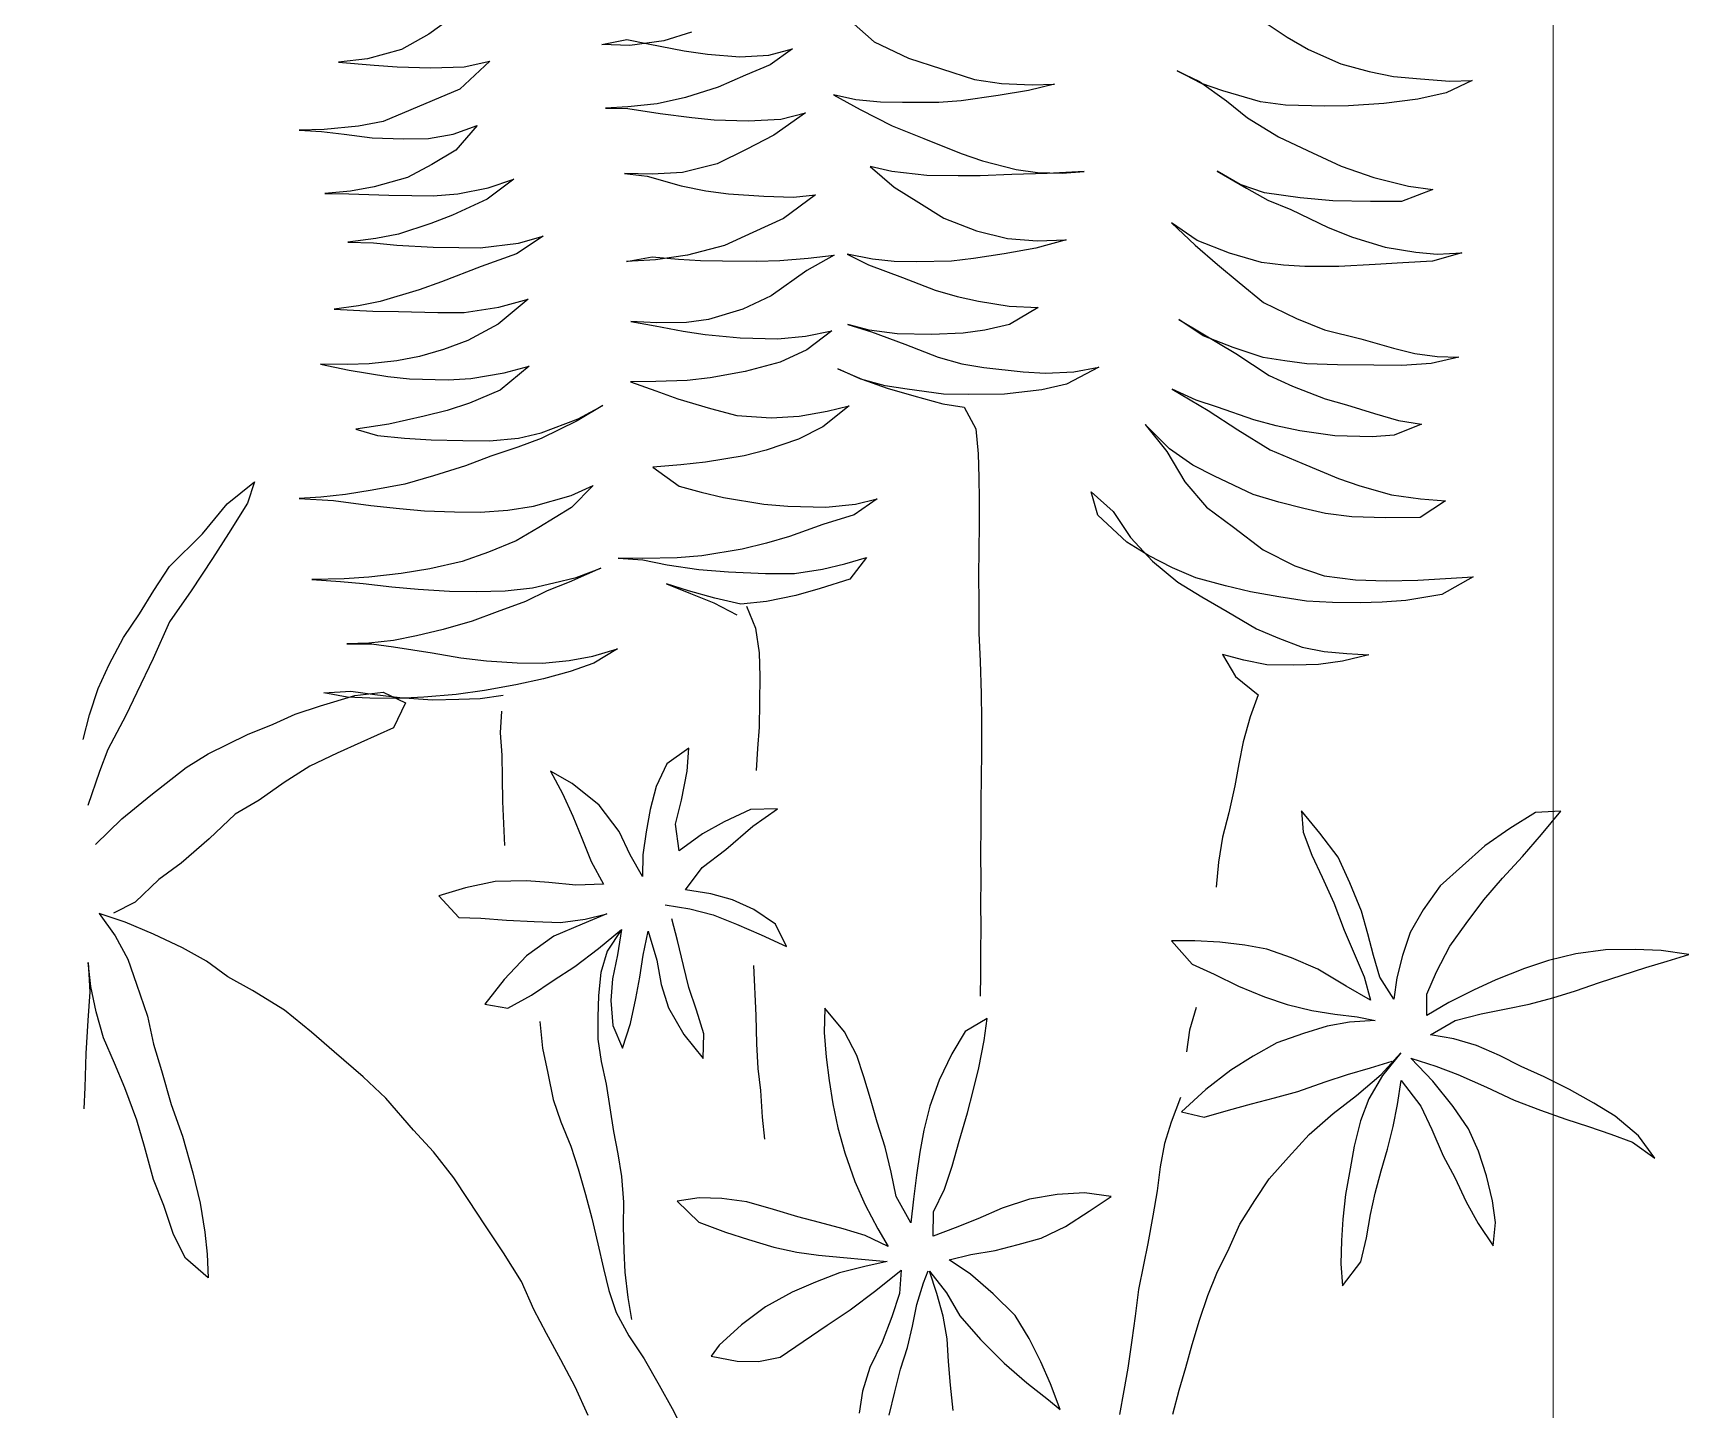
# Model space of a CAD drawing. Header units: metres. Extents: x -58 to 722, y -1100 to 345.
# Drawn here: x 29.8727 to 30.3706, y 123.404 to 123.8181 of the extents above; entities that cross this region are included whole.
import ezdxf

# ---------------------------------------------------------------- set-up
doc = ezdxf.new("R2010")
doc.units = ezdxf.units.M
doc.header["$MEASUREMENT"] = 0
doc.layers.add('FSR_ARQ_005VEGETACION', color=64, linetype='Continuous')
doc.layers.add('FSR_ARQ_013VENTANAS', color=4, linetype='Continuous', lineweight=5)

# ---------------------------------------------------------------- blocks, each defined once
blk = doc.blocks.new('arbustos 01')
at = {"layer": 'FSR_ARQ_005VEGETACION', "color": 103}
for p, q in [((188.92482, -31.53353), (188.91567, -31.54007)), ((189.05678, -31.53583), (189.06438, -31.5426)), ((189.1951, -31.53617), (189.20239, -31.54106)), ((188.91567, -31.54007), (188.90653, -31.54525)), ((188.97341, -31.54359), (188.98181, -31.54182)), ((188.98181, -31.54182), (188.98897, -31.54329)), ((188.99411, -31.54233), (188.98281, -31.54389)), ((189.00339, -31.53938), (188.99411, -31.54233)), ((189.20239, -31.54106), (189.20951, -31.54526)), ((188.90653, -31.54525), (188.89521, -31.54834)), ((188.98281, -31.54389), (188.97341, -31.54359)), ((188.98897, -31.54329), (189.00091, -31.54567)), ((189.00091, -31.54567), (189.00876, -31.54681)), ((189.00876, -31.54681), (189.01952, -31.54764)), ((189.01952, -31.54764), (189.02927, -31.54709)), ((189.02927, -31.54709), (189.03717, -31.54497)), ((189.03717, -31.54497), (189.02974, -31.55034)), ((189.06438, -31.5426), (189.07594, -31.54806)), ((189.20951, -31.54526), (189.22039, -31.55002)), ((188.89521, -31.54834), (188.88545, -31.54941)), ((188.88545, -31.54941), (188.8974, -31.55042)), ((188.8974, -31.55042), (188.90509, -31.55104)), ((188.90509, -31.55104), (188.91637, -31.55137)), ((188.91637, -31.55137), (188.92749, -31.551)), ((188.93606, -31.54907), (188.92602, -31.55851)), ((188.92749, -31.551), (188.93606, -31.54907)), ((189.02974, -31.55034), (189.02149, -31.55382)), ((189.07594, -31.54806), (189.0979, -31.5552)), ((189.17379, -31.55657), (189.16564, -31.55236)), ((189.16564, -31.55236), (189.17312, -31.55588)), ((189.22039, -31.55002), (189.22976, -31.55254)), ((189.22976, -31.55254), (189.23794, -31.55419)), ((188.92602, -31.55851), (188.90039, -31.56927)), ((189.01237, -31.5578), (189.00138, -31.56124)), ((189.02149, -31.55382), (189.01237, -31.5578)), ((189.0979, -31.5552), (189.10694, -31.55652)), ((189.11597, -31.55886), (189.10586, -31.56061)), ((189.10694, -31.55652), (189.11719, -31.557)), ((189.12472, -31.55676), (189.11597, -31.55886)), ((189.11719, -31.557), (189.12472, -31.55676)), ((189.17312, -31.55588), (189.18209, -31.56233)), ((189.18094, -31.55906), (189.17379, -31.55657)), ((189.23794, -31.55419), (189.247, -31.555)), ((189.247, -31.555), (189.25673, -31.55582)), ((189.26426, -31.55558), (189.25548, -31.55973)), ((189.25673, -31.55582), (189.26426, -31.55558)), ((188.98219, -31.5644), (188.97466, -31.56481)), ((188.99195, -31.56333), (188.98219, -31.5644)), ((189.00138, -31.56124), (188.99195, -31.56333)), ((189.05831, -31.56201), (189.05081, -31.56037)), ((189.05081, -31.56037), (189.0598, -31.56528)), ((189.0665, -31.56281), (189.05831, -31.56201)), ((189.07385, -31.56291), (189.0665, -31.56281)), ((189.08599, -31.5629), (189.07385, -31.56291)), ((189.09353, -31.56232), (189.08599, -31.5629)), ((189.10586, -31.56061), (189.09353, -31.56232)), ((189.19355, -31.56265), (189.18094, -31.55906)), ((189.18209, -31.56233), (189.1892, -31.56807)), ((189.20191, -31.56379), (189.19355, -31.56265)), ((189.2149, -31.56414), (189.20191, -31.56379)), ((189.22293, -31.56408), (189.2149, -31.56414)), ((189.23474, -31.56321), (189.22293, -31.56408)), ((189.24605, -31.56183), (189.23474, -31.56321)), ((189.25548, -31.55973), (189.24605, -31.56183)), ((188.90039, -31.56927), (188.89216, -31.57087)), ((188.97466, -31.56481), (188.98218, -31.56491)), ((188.98218, -31.56491), (188.99293, -31.5666)), ((188.99293, -31.5666), (189.00351, -31.56794)), ((189.00351, -31.56794), (189.01103, -31.56872)), ((189.01103, -31.56872), (189.02231, -31.56905)), ((189.02231, -31.56905), (189.03326, -31.56851)), ((189.04149, -31.5664), (189.03096, -31.57378)), ((189.03326, -31.56851), (189.04149, -31.5664)), ((189.0598, -31.56528), (189.0705, -31.57073)), ((189.1892, -31.56807), (189.19954, -31.57436)), ((188.88069, -31.57191), (188.87231, -31.57214)), ((188.87231, -31.57214), (188.87983, -31.57258)), ((188.87983, -31.57258), (188.88734, -31.57354)), ((188.89216, -31.57087), (188.88069, -31.57191)), ((188.88734, -31.57354), (188.89673, -31.57469)), ((188.89673, -31.57469), (188.90715, -31.57501)), ((188.90715, -31.57501), (188.91553, -31.57495)), ((188.91553, -31.57495), (188.92376, -31.57352)), ((188.92376, -31.57352), (188.93184, -31.57055)), ((188.93184, -31.57055), (188.92471, -31.57884)), ((189.03096, -31.57378), (189.02166, -31.57861)), ((189.0705, -31.57073), (189.08104, -31.57497)), ((189.08104, -31.57497), (189.09346, -31.57993)), ((189.19954, -31.57436), (189.20923, -31.57894)), ((188.92471, -31.57884), (188.91661, -31.58368)), ((189.02166, -31.57861), (189.01202, -31.58344)), ((189.09346, -31.57993), (189.1006, -31.58242)), ((189.20923, -31.57894), (189.22044, -31.58422)), ((188.91661, -31.58368), (188.90852, -31.58802)), ((188.99026, -31.58691), (188.98103, -31.58661)), ((188.98103, -31.58661), (188.98854, -31.58757)), ((189.00036, -31.58636), (188.99026, -31.58691)), ((189.01202, -31.58344), (189.00036, -31.58636)), ((189.07029, -31.58594), (189.06313, -31.58431)), ((189.06313, -31.58431), (189.07108, -31.59125)), ((189.08207, -31.5873), (189.07029, -31.58594)), ((189.1006, -31.58242), (189.11185, -31.58531)), ((189.11185, -31.58531), (189.11902, -31.58626)), ((189.11902, -31.58626), (189.12722, -31.58654)), ((189.13458, -31.58596), (189.12226, -31.58665)), ((189.12722, -31.58654), (189.13458, -31.58596)), ((189.18667, -31.59026), (189.17904, -31.58588)), ((189.17904, -31.58588), (189.18888, -31.59149)), ((189.22044, -31.58422), (189.23133, -31.58796)), ((188.89736, -31.59112), (188.88948, -31.59255)), ((188.90852, -31.58802), (188.89736, -31.59112)), ((188.92537, -31.59338), (188.93549, -31.59146)), ((188.94407, -31.5885), (188.93509, -31.59522)), ((188.93549, -31.59146), (188.94407, -31.5885)), ((188.98854, -31.58757), (188.99995, -31.5908)), ((188.99995, -31.5908), (189.00814, -31.59245)), ((189.07108, -31.59125), (189.07939, -31.59632)), ((189.0925, -31.58744), (189.08207, -31.5873)), ((189.09985, -31.58737), (189.0925, -31.58744)), ((189.11046, -31.587), (189.09985, -31.58737)), ((189.12226, -31.58665), (189.11046, -31.587)), ((189.19484, -31.5931), (189.18667, -31.59026)), ((189.18888, -31.59149), (189.19601, -31.59551)), ((189.23133, -31.58796), (189.24292, -31.59085)), ((189.25111, -31.59199), (189.24063, -31.59595)), ((189.24292, -31.59085), (189.25111, -31.59199)), ((188.88948, -31.59255), (188.88092, -31.59329)), ((188.88092, -31.59329), (188.88895, -31.5934)), ((188.88895, -31.5934), (188.90228, -31.59392)), ((188.90228, -31.59392), (188.90997, -31.59402)), ((188.90997, -31.59402), (188.91715, -31.59412)), ((188.91715, -31.59412), (188.92537, -31.59338)), ((188.93509, -31.59522), (188.92356, -31.60054)), ((189.00814, -31.59245), (189.01582, -31.59341)), ((189.01582, -31.59341), (189.02761, -31.59425)), ((189.02761, -31.59425), (189.03752, -31.59456)), ((189.04488, -31.5938), (189.03417, -31.6017)), ((189.03752, -31.59456), (189.04488, -31.5938)), ((189.07939, -31.59632), (189.08769, -31.60157)), ((189.20679, -31.59481), (189.19484, -31.5931)), ((189.19601, -31.59551), (189.20366, -31.5987)), ((189.21772, -31.59581), (189.20679, -31.59481)), ((189.2302, -31.59598), (189.21772, -31.59581)), ((189.24063, -31.59595), (189.2302, -31.59598)), ((188.92356, -31.60054), (188.91634, -31.60334)), ((189.03417, -31.6017), (189.02385, -31.60634)), ((189.08769, -31.60157), (189.09858, -31.60582)), ((189.1724, -31.60904), (189.16376, -31.60311)), ((189.16376, -31.60311), (189.17169, -31.61057)), ((189.20366, -31.5987), (189.21606, -31.60468)), ((188.89798, -31.60839), (188.88856, -31.60963)), ((188.90552, -31.60696), (188.89798, -31.60839)), ((188.91634, -31.60334), (188.90552, -31.60696)), ((188.9539, -31.60762), (188.94493, -31.61348)), ((188.94566, -31.6099), (188.9539, -31.60762)), ((189.02385, -31.60634), (189.01439, -31.61066)), ((189.09858, -31.60582), (189.10897, -31.60835)), ((189.10897, -31.60835), (189.11888, -31.60917)), ((189.21606, -31.60468), (189.22422, -31.60787)), ((189.22422, -31.60787), (189.23512, -31.61126)), ((188.88856, -31.60963), (188.89711, -31.60975)), ((188.89711, -31.60975), (188.90496, -31.61054)), ((188.90496, -31.61054), (188.91709, -31.61122)), ((188.91709, -31.61122), (188.92564, -31.61134)), ((188.92564, -31.61134), (188.93282, -31.61143)), ((188.93282, -31.61143), (188.94566, -31.6099)), ((188.94493, -31.61348), (188.93308, -31.61776)), ((189.00203, -31.61391), (188.99141, -31.61548)), ((189.01439, -31.61066), (189.00203, -31.61391)), ((189.05111, -31.61389), (189.04197, -31.61907)), ((189.04237, -31.61497), (189.05111, -31.61389)), ((189.06391, -31.61526), (189.05538, -31.61361)), ((189.05538, -31.61361), (189.06252, -31.61713)), ((189.10788, -31.61347), (189.0976, -31.61504)), ((189.1185, -31.61156), (189.10788, -31.61347)), ((189.12863, -31.60879), (189.1185, -31.61156)), ((189.11888, -31.60917), (189.12863, -31.60879)), ((189.17169, -31.61057), (189.17913, -31.617)), ((189.18311, -31.61329), (189.1724, -31.60904)), ((189.19384, -31.61634), (189.18311, -31.61329)), ((189.23512, -31.61126), (189.24535, -31.61294)), ((189.24535, -31.61294), (189.25253, -31.61355)), ((189.26074, -31.61315), (189.25096, -31.61592)), ((189.25253, -31.61355), (189.26074, -31.61315)), ((188.93308, -31.61776), (188.91984, -31.62288)), ((188.98166, -31.61603), (188.99023, -31.61443)), ((188.99141, -31.61548), (188.98166, -31.61603)), ((188.99023, -31.61443), (188.99911, -31.61524)), ((188.99911, -31.61524), (189.00646, -31.61568)), ((189.00646, -31.61568), (189.01381, -31.61578)), ((189.01381, -31.61578), (189.02526, -31.61594)), ((189.02526, -31.61594), (189.03296, -31.6157)), ((189.04197, -31.61907), (189.03006, -31.62746)), ((189.03296, -31.6157), (189.04237, -31.61497)), ((189.06252, -31.61713), (189.07392, -31.62138)), ((189.07108, -31.61605), (189.06391, -31.61526)), ((189.0786, -31.61615), (189.07108, -31.61605)), ((189.09023, -31.61596), (189.0786, -31.61615)), ((189.0976, -31.61504), (189.09023, -31.61596)), ((189.17913, -31.617), (189.1864, -31.62308)), ((189.20118, -31.6173), (189.19384, -31.61634)), ((189.20836, -31.61774), (189.20118, -31.6173)), ((189.21964, -31.61772), (189.20836, -31.61774)), ((189.23179, -31.61703), (189.21964, -31.61772)), ((189.24103, -31.61647), (189.23179, -31.61703)), ((189.25096, -31.61592), (189.24103, -31.61647)), ((188.91984, -31.62288), (188.91245, -31.62552)), ((189.07392, -31.62138), (189.0848, -31.62564)), ((189.1864, -31.62308), (189.19452, -31.62969)), ((188.8922, -31.63089), (188.88398, -31.63197)), ((188.89941, -31.62944), (188.8922, -31.63089)), ((188.91245, -31.62552), (188.89941, -31.62944)), ((188.94883, -31.62858), (188.9388, -31.63699)), ((188.93905, -31.63135), (188.94883, -31.62858)), ((189.03006, -31.62746), (189.0206, -31.63195)), ((189.0848, -31.62564), (189.09212, -31.62779)), ((189.09212, -31.62779), (189.09929, -31.62925)), ((189.09929, -31.62925), (189.10952, -31.63093)), ((189.19452, -31.62969), (189.20556, -31.63514)), ((188.88398, -31.63197), (188.89697, -31.63266)), ((188.89697, -31.63266), (188.90552, -31.63278)), ((188.90552, -31.63278), (188.91868, -31.63313)), ((188.91868, -31.63313), (188.9274, -31.63307)), ((188.9274, -31.63307), (188.93905, -31.63135)), ((188.99181, -31.63651), (188.9831, -31.63605)), ((188.9831, -31.63605), (188.99128, -31.63753)), ((189.00909, -31.63538), (189.00173, -31.63648)), ((189.0206, -31.63195), (189.00909, -31.63538)), ((189.10952, -31.63093), (189.11926, -31.6314)), ((189.11926, -31.6314), (189.10961, -31.63709)), ((189.17436, -31.64087), (189.16623, -31.63546)), ((189.16623, -31.63546), (189.17369, -31.63984)), ((189.20556, -31.63514), (189.21491, -31.63886)), ((188.9388, -31.63699), (188.92864, -31.64249)), ((188.99128, -31.63753), (189.00066, -31.63937)), ((189.00173, -31.63648), (188.99181, -31.63651)), ((189.00066, -31.63937), (189.008, -31.64049)), ((189.008, -31.64049), (189.01961, -31.64151)), ((189.01961, -31.64151), (189.03226, -31.64185)), ((189.03226, -31.64185), (189.04151, -31.64095)), ((189.04151, -31.64095), (189.05025, -31.63919)), ((189.05025, -31.63919), (189.04196, -31.64557)), ((189.06273, -31.63901), (189.05558, -31.63704)), ((189.05558, -31.63704), (189.06358, -31.63954)), ((189.07212, -31.64017), (189.06273, -31.63901)), ((189.06358, -31.63954), (189.07464, -31.64362)), ((189.08357, -31.64049), (189.07212, -31.64017)), ((189.09418, -31.63995), (189.08357, -31.64049)), ((189.10138, -31.63903), (189.09418, -31.63995)), ((189.10961, -31.63709), (189.10138, -31.63903)), ((189.17369, -31.63984), (189.18522, -31.64683)), ((189.18439, -31.64477), (189.17436, -31.64087)), ((189.21491, -31.63886), (189.22701, -31.64193)), ((189.22701, -31.64193), (189.23791, -31.64498)), ((188.92056, -31.64546), (188.91249, -31.64775)), ((188.92864, -31.64249), (188.92056, -31.64546)), ((189.04196, -31.64557), (189.03301, -31.64973)), ((189.07464, -31.64362), (189.08586, -31.64805)), ((189.19444, -31.64816), (189.18439, -31.64477)), ((189.18522, -31.64683), (189.19641, -31.65417)), ((189.23791, -31.64498), (189.24507, -31.64679)), ((189.24507, -31.64679), (189.25258, -31.64775)), ((188.88852, -31.6505), (188.87946, -31.65038)), ((188.87946, -31.65038), (188.88901, -31.65239)), ((188.8957, -31.65025), (188.88852, -31.6505)), ((188.88901, -31.65239), (188.90197, -31.65444)), ((188.90495, -31.64918), (188.8957, -31.65025)), ((188.91249, -31.64775), (188.90495, -31.64918)), ((188.94921, -31.65098), (188.93953, -31.65906)), ((188.9408, -31.65326), (188.94921, -31.65098)), ((189.02134, -31.65282), (189.00968, -31.65488)), ((189.03301, -31.64973), (189.02134, -31.65282)), ((189.05995, -31.65539), (189.0523, -31.65187)), ((189.0523, -31.65187), (189.06029, -31.6554)), ((189.08586, -31.64805), (189.0937, -31.65021)), ((189.0937, -31.65021), (189.10103, -31.6515)), ((189.10103, -31.6515), (189.11418, -31.65288)), ((189.11418, -31.65288), (189.1217, -31.65332)), ((189.1217, -31.65332), (189.13111, -31.65294)), ((189.13951, -31.65134), (189.12866, -31.65701)), ((189.13111, -31.65294), (189.13951, -31.65134)), ((189.2016, -31.64928), (189.19444, -31.64816)), ((189.20894, -31.65023), (189.2016, -31.64928)), ((189.2192, -31.65054), (189.20894, -31.65023)), ((189.23133, -31.65071), (189.2192, -31.65054)), ((189.24074, -31.65084), (189.23133, -31.65071)), ((189.25049, -31.65011), (189.24074, -31.65084)), ((189.25975, -31.64802), (189.25049, -31.65011)), ((189.25258, -31.64775), (189.25975, -31.64802)), ((188.90197, -31.65444), (188.90914, -31.65522)), ((188.90914, -31.65522), (188.92213, -31.65557)), ((188.92213, -31.65557), (188.92966, -31.65516)), ((188.92966, -31.65516), (188.9408, -31.65326)), ((188.99154, -31.65617), (188.98299, -31.65623)), ((188.98299, -31.65623), (188.9915, -31.65925)), ((189.00198, -31.6558), (188.99154, -31.65617)), ((189.00968, -31.65488), (189.00198, -31.6558)), ((189.06812, -31.65755), (189.05995, -31.65539)), ((189.06029, -31.6554), (189.0688, -31.65842)), ((189.07546, -31.65868), (189.06812, -31.65755)), ((189.0688, -31.65842), (189.07765, -31.66093)), ((189.12866, -31.65701), (189.12043, -31.65895)), ((189.19641, -31.65417), (189.20422, -31.65769)), ((189.20422, -31.65769), (189.21511, -31.66194)), ((188.92921, -31.66336), (188.92182, -31.66583)), ((188.93953, -31.65906), (188.92921, -31.66336)), ((188.9915, -31.65925), (188.99882, -31.66191)), ((188.99882, -31.66191), (189.00972, -31.66514)), ((189.08758, -31.66038), (189.07546, -31.65868)), ((189.07765, -31.66093), (189.08736, -31.66363)), ((189.08736, -31.66363), (189.09453, -31.66475)), ((189.09595, -31.6605), (189.08758, -31.66038)), ((189.10793, -31.66032), (189.09595, -31.6605)), ((189.12043, -31.65895), (189.10793, -31.66032)), ((189.17202, -31.66238), (189.16403, -31.65869)), ((189.16403, -31.65869), (189.17607, -31.66586)), ((189.17916, -31.6647), (189.17202, -31.66238)), ((189.21511, -31.66194), (189.22226, -31.66392)), ((189.22226, -31.66392), (189.23163, -31.66678)), ((188.9141, -31.66777), (188.90227, -31.67035)), ((188.92182, -31.66583), (188.9141, -31.66777)), ((188.9652, -31.66932), (188.95316, -31.67514)), ((188.95318, -31.67326), (188.96556, -31.66864)), ((188.97382, -31.66414), (188.9652, -31.66932)), ((188.96556, -31.66864), (188.97382, -31.66414)), ((189.00972, -31.66514), (189.01858, -31.66748)), ((189.01858, -31.66748), (189.03002, -31.66832)), ((189.03002, -31.66832), (189.03943, -31.66777)), ((189.03943, -31.66777), (189.04869, -31.66601)), ((189.05606, -31.66423), (189.04725, -31.67129)), ((189.04869, -31.66601), (189.05606, -31.66423)), ((189.09453, -31.66475), (189.09836, -31.67199)), ((189.17607, -31.66586), (189.1859, -31.67232)), ((189.19125, -31.66897), (189.17916, -31.6647)), ((189.19874, -31.67095), (189.19125, -31.66897)), ((189.23163, -31.66678), (189.23963, -31.66912)), ((189.23963, -31.66912), (189.24731, -31.67042)), ((188.90227, -31.67035), (188.8913, -31.67208)), ((188.8913, -31.67208), (188.89846, -31.67423)), ((188.89846, -31.67423), (188.90751, -31.67504)), ((188.90751, -31.67504), (188.91639, -31.67567)), ((188.93588, -31.67593), (188.94564, -31.67504)), ((188.95316, -31.67514), (188.94542, -31.67812)), ((188.94564, -31.67504), (188.95318, -31.67326)), ((189.04725, -31.67129), (189.03916, -31.67546)), ((189.09836, -31.67199), (189.09916, -31.68029)), ((189.16307, -31.67868), (189.15498, -31.67053)), ((189.15498, -31.67053), (189.16221, -31.67952)), ((189.1859, -31.67232), (189.19675, -31.67896)), ((189.20659, -31.6726), (189.19874, -31.67095)), ((189.21836, -31.6743), (189.20659, -31.6726)), ((189.23084, -31.67464), (189.21836, -31.6743)), ((189.2382, -31.67405), (189.23084, -31.67464)), ((189.24731, -31.67042), (189.2382, -31.67405)), ((188.91639, -31.67567), (188.92699, -31.67581)), ((188.92699, -31.67581), (188.93588, -31.67593)), ((188.94542, -31.67812), (188.93632, -31.68107)), ((189.02834, -31.67907), (189.02096, -31.68102)), ((189.03916, -31.67546), (189.02834, -31.67907)), ((189.09916, -31.68029), (189.0994, -31.68827)), ((189.16221, -31.67952), (189.16822, -31.68969)), ((189.17087, -31.68408), (189.16307, -31.67868)), ((189.19675, -31.67896), (189.20729, -31.68338)), ((188.9279, -31.68437), (188.91725, -31.68765)), ((188.93632, -31.68107), (188.9279, -31.68437)), ((188.99989, -31.68398), (188.99047, -31.68471)), ((188.99047, -31.68471), (188.99928, -31.69116)), ((189.00811, -31.68307), (188.99989, -31.68398)), ((189.02096, -31.68102), (189.00811, -31.68307)), ((189.17817, -31.68777), (189.17087, -31.68408)), ((189.20729, -31.68338), (189.21954, -31.68851)), ((188.84822, -31.69704), (188.85738, -31.68964)), ((188.85738, -31.68964), (188.85506, -31.69679)), ((188.90764, -31.69043), (188.89667, -31.6925)), ((188.91725, -31.68765), (188.90764, -31.69043)), ((188.96316, -31.69426), (188.97055, -31.69094)), ((188.97055, -31.69094), (188.96327, -31.69819)), ((188.99928, -31.69116), (189.0066, -31.69314)), ((189.0994, -31.68827), (189.09948, -31.69554)), ((189.16822, -31.68969), (189.17546, -31.69817)), ((189.19108, -31.69393), (189.17817, -31.68777)), ((189.21954, -31.68851), (189.22668, -31.691)), ((189.22668, -31.691), (189.23724, -31.69405)), ((188.89667, -31.6925), (188.88776, -31.69392)), ((188.95063, -31.69785), (188.96316, -31.69426)), ((189.0066, -31.69314), (189.0141, -31.69495)), ((189.0141, -31.69495), (189.02758, -31.69718)), ((189.02758, -31.69718), (189.0356, -31.69781)), ((189.04825, -31.69815), (189.05818, -31.69709)), ((189.06539, -31.6953), (189.05779, -31.70067)), ((189.05818, -31.69709), (189.06539, -31.6953)), ((189.09948, -31.69554), (189.09954, -31.70388)), ((189.13918, -31.70075), (189.13689, -31.69303)), ((189.13689, -31.69303), (189.14432, -31.69962)), ((189.19959, -31.69644), (189.19108, -31.69393)), ((189.20794, -31.69861), (189.19959, -31.69644)), ((189.23724, -31.69405), (189.24697, -31.69538)), ((189.25534, -31.696), (189.24689, -31.70153)), ((189.24697, -31.69538), (189.25534, -31.696)), ((188.96327, -31.69819), (188.95241, -31.70488)), ((189.0356, -31.69781), (189.04825, -31.69815)), ((189.05779, -31.70067), (189.04732, -31.70395)), ((189.1488, -31.70977), (189.13918, -31.70075)), ((189.14432, -31.69962), (189.15002, -31.70825)), ((189.17546, -31.69817), (189.18443, -31.70479)), ((189.21527, -31.70025), (189.20794, -31.69861)), ((189.22398, -31.70139), (189.21527, -31.70025)), ((189.23526, -31.70171), (189.22398, -31.70139)), ((189.24689, -31.70153), (189.23526, -31.70171)), ((189.03615, -31.7079), (189.02843, -31.71019)), ((189.04732, -31.70395), (189.03615, -31.7079)), ((189.09954, -31.70388), (189.09943, -31.71256)), ((189.15002, -31.70825), (189.15743, -31.71622)), ((189.18443, -31.70479), (189.19442, -31.71244)), ((189.02036, -31.71213), (189.00683, -31.71434)), ((189.02843, -31.71019), (189.02036, -31.71213)), ((189.09943, -31.71256), (189.09931, -31.7209)), ((189.15609, -31.71432), (189.1488, -31.70977)), ((189.19442, -31.71244), (189.20495, -31.71772)), ((188.97309, -31.7185), (188.96259, -31.72315)), ((188.96484, -31.72164), (188.97309, -31.7185)), ((188.98715, -31.71527), (188.97894, -31.71516)), ((188.97894, -31.71516), (188.98714, -31.71578)), ((188.98714, -31.71578), (188.99533, -31.71743)), ((188.99861, -31.71509), (188.98715, -31.71527)), ((188.99533, -31.71743), (189.00591, -31.71895)), ((189.00683, -31.71434), (188.99861, -31.71509)), ((189.00591, -31.71895), (189.01581, -31.71976)), ((189.03786, -31.72024), (189.04712, -31.71882)), ((189.04712, -31.71882), (189.05466, -31.71704)), ((189.05466, -31.71704), (189.06187, -31.71492)), ((189.06187, -31.71492), (189.0563, -31.7222)), ((189.16407, -31.71836), (189.15609, -31.71432)), ((189.15743, -31.71622), (189.16589, -31.72317)), ((189.17189, -31.72171), (189.16407, -31.71836)), ((189.20495, -31.71772), (189.21482, -31.7211)), ((188.95026, -31.72503), (188.95746, -31.72342)), ((188.96259, -31.72315), (188.9552, -31.72612)), ((188.95746, -31.72342), (188.96484, -31.72164)), ((189.00239, -31.72608), (188.99507, -31.72376)), ((188.99507, -31.72376), (189.00306, -31.72694)), ((189.01581, -31.71976), (189.02812, -31.72027)), ((189.02812, -31.72027), (189.03786, -31.72024)), ((189.0563, -31.7222), (189.04634, -31.72531)), ((189.09931, -31.7209), (189.09937, -31.72994)), ((189.16589, -31.72317), (189.17386, -31.72807)), ((189.18177, -31.72441), (189.17189, -31.72171)), ((189.19012, -31.72641), (189.18177, -31.72441)), ((189.21482, -31.7211), (189.22523, -31.72244)), ((189.22523, -31.72244), (189.23548, -31.72275)), ((189.23548, -31.72275), (189.24609, -31.72255)), ((189.24609, -31.72255), (189.25533, -31.72199)), ((189.26457, -31.72143), (189.25406, -31.72727)), ((189.25533, -31.72199), (189.26457, -31.72143)), ((189.01125, -31.72859), (189.00239, -31.72608)), ((189.00306, -31.72694), (189.01089, -31.73013)), ((189.01994, -31.73059), (189.01125, -31.72859)), ((189.0285, -31.72968), (189.01994, -31.73059)), ((189.03828, -31.72759), (189.0285, -31.72968)), ((189.04634, -31.72531), (189.03828, -31.72759)), ((189.19968, -31.72807), (189.19012, -31.72641)), ((189.20889, -31.72957), (189.19968, -31.72807)), ((189.2176, -31.73003), (189.20889, -31.72957)), ((189.22683, -31.73015), (189.2176, -31.73003)), ((189.23419, -31.72991), (189.22683, -31.73015)), ((189.24206, -31.72933), (189.23419, -31.72991)), ((189.25406, -31.72727), (189.24206, -31.72933))]:
    blk.add_line(p, q, dxfattribs=at)
at = {"layer": 'FSR_ARQ_005VEGETACION', "color": 104}
for p, q in [((188.84005, -31.70702), (188.84822, -31.69704)), ((188.85506, -31.69679), (188.84877, -31.70696)), ((188.87954, -31.69483), (188.87235, -31.69525)), ((188.87235, -31.69525), (188.8838, -31.69592)), ((188.88776, -31.69392), (188.87954, -31.69483)), ((188.8838, -31.69592), (188.89626, -31.69762)), ((188.89626, -31.69762), (188.90582, -31.69861)), ((188.90582, -31.69861), (188.91419, -31.69941)), ((188.91419, -31.69941), (188.92427, -31.69971)), ((188.92427, -31.69971), (188.93282, -31.69983)), ((188.93282, -31.69983), (188.94206, -31.6991)), ((188.94206, -31.6991), (188.95063, -31.69785)), ((188.82896, -31.71798), (188.84005, -31.70702)), ((188.84877, -31.70696), (188.84335, -31.71527)), ((188.95241, -31.70488), (188.94483, -31.7094)), ((188.93554, -31.7132), (188.92678, -31.71633)), ((188.94483, -31.7094), (188.93554, -31.7132)), ((188.82372, -31.72595), (188.82896, -31.71798)), ((188.84335, -31.71527), (188.8362, -31.72612)), ((188.91597, -31.71875), (188.90638, -31.72033)), ((188.92678, -31.71633), (188.91597, -31.71875)), ((188.88737, -31.72212), (188.8766, -31.72232)), ((188.8766, -31.72232), (188.88617, -31.72296)), ((188.88617, -31.72296), (188.89368, -31.72358)), ((188.89559, -31.72155), (188.88737, -31.72212)), ((188.89368, -31.72358), (188.90324, -31.72473)), ((188.90638, -31.72033), (188.89559, -31.72155)), ((188.90324, -31.72473), (188.91212, -31.72554)), ((188.819, -31.73375), (188.82372, -31.72595)), ((188.8362, -31.72612), (188.82905, -31.73645)), ((188.91212, -31.72554), (188.92254, -31.72619)), ((188.92254, -31.72619), (188.9316, -31.72632)), ((188.9316, -31.72632), (188.94118, -31.7261)), ((188.94797, -31.72962), (188.93852, -31.73308)), ((188.94118, -31.7261), (188.95026, -31.72503)), ((188.9552, -31.72612), (188.94797, -31.72962)), ((189.01089, -31.73013), (189.01853, -31.73416)), ((189.09937, -31.72994), (189.09941, -31.74022)), ((189.17386, -31.72807), (189.18234, -31.73297)), ((188.81359, -31.74171), (188.819, -31.73375)), ((188.93852, -31.73308), (188.9301, -31.73621)), ((189.02177, -31.73118), (189.02479, -31.73859)), ((189.18234, -31.73297), (189.19218, -31.73874)), ((188.82905, -31.73645), (188.82358, -31.74868)), ((188.91157, -31.74109), (188.90385, -31.74269)), ((188.92049, -31.73899), (188.91157, -31.74109)), ((188.9301, -31.73621), (188.92049, -31.73899)), ((189.02479, -31.73859), (189.02605, -31.74682)), ((189.09941, -31.74022), (189.09981, -31.74963)), ((189.19218, -31.73874), (189.19932, -31.74175)), ((188.80885, -31.75071), (188.81359, -31.74171)), ((188.89563, -31.74361), (188.88828, -31.74385)), ((188.88828, -31.74385), (188.89648, -31.74379)), ((188.90385, -31.74269), (188.89563, -31.74361)), ((188.89648, -31.74379), (188.90382, -31.74475)), ((188.90382, -31.74475), (188.91679, -31.7468)), ((188.91679, -31.7468), (188.92634, -31.74847)), ((188.97046, -31.74787), (188.9787, -31.74542)), ((188.9787, -31.74542), (188.97077, -31.75027)), ((189.02605, -31.74682), (189.02628, -31.75469)), ((189.19932, -31.74175), (189.20748, -31.74494)), ((189.20748, -31.74494), (189.21482, -31.7464)), ((189.21482, -31.7464), (189.22233, -31.74702)), ((189.22233, -31.74702), (189.22968, -31.74746)), ((188.80515, -31.75869), (188.80885, -31.75071)), ((188.82358, -31.74868), (188.81813, -31.76007)), ((188.92634, -31.74847), (188.93488, -31.74944)), ((188.93488, -31.74944), (188.94513, -31.75009)), ((188.94513, -31.75009), (188.95368, -31.75021)), ((188.95368, -31.75021), (188.96258, -31.74931)), ((188.96258, -31.74931), (188.97046, -31.74787)), ((188.97077, -31.75027), (188.96287, -31.75307)), ((189.09981, -31.74963), (189.10019, -31.76045)), ((189.18793, -31.74929), (189.18078, -31.74731)), ((189.18078, -31.74731), (189.18512, -31.75472)), ((189.19561, -31.75076), (189.18793, -31.74929)), ((189.20467, -31.75088), (189.19561, -31.75076)), ((189.21288, -31.75065), (189.20467, -31.75088)), ((189.22093, -31.74957), (189.21288, -31.75065)), ((189.22968, -31.74746), (189.22093, -31.74957)), ((188.94469, -31.75744), (188.93423, -31.75935)), ((188.95395, -31.75551), (188.94469, -31.75744)), ((188.96287, -31.75307), (188.95395, -31.75551)), ((189.02628, -31.75469), (189.02616, -31.7634)), ((189.18512, -31.75472), (189.19274, -31.76081)), ((188.80229, -31.76755), (188.80515, -31.75869)), ((188.81813, -31.76007), (188.81443, -31.76771)), ((188.87945, -31.76449), (188.89095, -31.76105)), ((188.88053, -31.76016), (188.8896, -31.7596)), ((188.88838, -31.76163), (188.88053, -31.76016)), ((188.8959, -31.76191), (188.88838, -31.76163)), ((188.8896, -31.7596), (188.89762, -31.76073)), ((188.89095, -31.76105), (188.90037, -31.75999)), ((188.90547, -31.76204), (188.8959, -31.76191)), ((188.89762, -31.76073), (188.90599, -31.7617)), ((188.90037, -31.75999), (188.90784, -31.76351)), ((188.90784, -31.76351), (188.9038, -31.77183)), ((188.91402, -31.76164), (188.90547, -31.76204)), ((188.90599, -31.7617), (188.91692, -31.76254)), ((188.92481, -31.76076), (188.91402, -31.76164)), ((188.91692, -31.76254), (188.92564, -31.76231)), ((188.93423, -31.75935), (188.92481, -31.76076)), ((188.92564, -31.76231), (188.93283, -31.76207)), ((188.93283, -31.76207), (188.94054, -31.76098)), ((189.02616, -31.7634), (189.02605, -31.77161)), ((189.10019, -31.76045), (189.10026, -31.76896)), ((189.19274, -31.76081), (189.19007, -31.76819)), ((188.80013, -31.77572), (188.80229, -31.76755)), ((188.81443, -31.76771), (188.80846, -31.77908)), ((188.86363, -31.7706), (188.87103, -31.76728)), ((188.87103, -31.76728), (188.87945, -31.76449)), ((188.93994, -31.76625), (188.93951, -31.77351)), ((189.10026, -31.76896), (189.10028, -31.77995)), ((189.19007, -31.76819), (189.18773, -31.77654)), ((188.84196, -31.78057), (188.85504, -31.77407)), ((188.85504, -31.77407), (188.86363, -31.7706)), ((188.9038, -31.77183), (188.89296, -31.77681)), ((188.93951, -31.77351), (188.94009, -31.78104)), ((189.02605, -31.77161), (189.02544, -31.77878)), ((188.80846, -31.77908), (188.80563, -31.7864)), ((188.89296, -31.77681), (188.88505, -31.7803)), ((189.00253, -31.77864), (188.99511, -31.78384)), ((189.00192, -31.78633), (189.00253, -31.77864)), ((189.02544, -31.77878), (189.025, -31.78613)), ((189.10028, -31.77995), (189.10017, -31.78864)), ((189.18773, -31.77654), (189.18627, -31.78387)), ((188.82279, -31.79433), (188.83454, -31.78508)), ((188.83454, -31.78508), (188.84196, -31.78057)), ((188.87593, -31.78462), (188.8673, -31.79014)), ((188.88505, -31.7803), (188.87593, -31.78462)), ((188.94009, -31.78104), (188.94016, -31.78857)), ((188.99511, -31.78384), (188.99159, -31.79149)), ((189.18627, -31.78387), (189.18497, -31.79121)), ((188.80563, -31.7864), (188.80171, -31.7978)), ((188.8673, -31.79014), (188.85901, -31.79601)), ((188.94016, -31.78857), (188.94023, -31.79643)), ((188.96356, -31.79042), (188.95626, -31.78639)), ((188.95626, -31.78639), (188.96027, -31.7938)), ((188.97252, -31.79773), (188.96356, -31.79042)), ((189.00007, -31.79605), (189.00192, -31.78633)), ((189.10017, -31.78864), (189.10006, -31.79626)), ((189.18497, -31.79121), (189.18297, -31.80024)), ((188.81311, -31.80223), (188.82279, -31.79433)), ((188.85901, -31.79601), (188.85091, -31.80069)), ((188.94023, -31.79643), (188.94064, -31.80379)), ((188.96027, -31.7938), (188.96375, -31.80137)), ((188.99159, -31.79149), (188.9896, -31.79916)), ((188.99808, -31.80406), (189.00007, -31.79605)), ((189.10006, -31.79626), (189.10012, -31.80477)), ((188.80427, -31.81083), (188.81311, -31.80223)), ((188.85091, -31.80069), (188.84225, -31.80895)), ((188.96375, -31.80137), (188.96673, -31.80876)), ((188.97924, -31.80654), (188.97252, -31.79773)), ((188.9896, -31.79916), (188.9883, -31.80666)), ((189.02311, -31.7991), (189.01434, -31.80325)), ((189.03218, -31.79888), (189.02311, -31.7991)), ((189.02389, -31.80475), (189.03218, -31.79888)), ((189.18297, -31.80024), (189.1808, -31.80842)), ((189.21333, -31.80708), (189.20722, -31.79955)), ((189.20722, -31.79955), (189.20775, -31.80674)), ((189.2854, -31.80017), (189.27682, -31.80555)), ((189.29383, -31.79975), (189.2854, -31.80017)), ((189.28734, -31.80755), (189.29383, -31.79975)), ((188.94064, -31.80379), (188.94088, -31.81115)), ((188.9829, -31.81428), (188.97924, -31.80654)), ((188.9883, -31.80666), (188.98717, -31.81434)), ((188.99933, -31.81297), (188.99808, -31.80406)), ((189.0071, -31.80726), (188.99933, -31.81297)), ((189.01434, -31.80325), (189.0071, -31.80726)), ((189.0149, -31.81249), (189.02389, -31.80475)), ((189.10012, -31.80477), (189.09999, -31.81434)), ((189.20775, -31.80674), (189.21066, -31.8144)), ((189.21942, -31.81505), (189.21333, -31.80708)), ((189.27682, -31.80555), (189.2685, -31.81129)), ((189.28104, -31.81491), (189.28734, -31.80755)), ((188.84225, -31.80895), (188.83291, -31.81703)), ((188.96673, -31.80876), (188.96987, -31.8165)), ((189.00695, -31.81854), (189.0149, -31.81249)), ((189.1808, -31.80842), (189.17949, -31.81678)), ((189.2685, -31.81129), (189.26096, -31.81801)), ((188.83291, -31.81703), (188.82548, -31.82257)), ((188.96987, -31.8165), (188.97405, -31.82408)), ((188.98708, -31.82152), (188.9829, -31.81428)), ((188.98717, -31.81434), (188.98708, -31.82152)), ((189.00138, -31.82599), (189.00695, -31.81854)), ((189.09999, -31.81434), (189.10006, -31.82268)), ((189.17949, -31.81678), (189.1787, -31.82515)), ((189.21066, -31.8144), (189.2141, -31.82172)), ((189.22338, -31.82371), (189.21942, -31.81505)), ((189.26096, -31.81801), (189.25351, -31.82465)), ((189.27438, -31.82209), (189.28104, -31.81491)), ((188.82548, -31.82257), (188.81752, -31.83016)), ((188.93781, -31.82324), (188.92786, -31.82533)), ((188.94824, -31.82304), (188.93781, -31.82324)), ((188.95576, -31.82349), (188.94824, -31.82304)), ((188.96481, -31.82447), (188.95576, -31.82349)), ((188.97405, -31.82408), (188.96481, -31.82447)), ((189.10006, -31.82268), (189.09995, -31.83065)), ((189.2141, -31.82172), (189.21806, -31.83037)), ((189.22724, -31.83315), (189.22338, -31.82371)), ((189.26808, -31.82937), (189.27438, -31.82209)), ((188.92786, -31.82533), (188.91894, -31.82795)), ((188.91894, -31.82795), (188.92568, -31.83522)), ((189.00991, -31.8273), (189.00138, -31.82599)), ((189.01706, -31.82928), (189.00991, -31.8273)), ((189.0242, -31.83262), (189.01706, -31.82928)), ((189.25351, -31.82465), (189.24782, -31.83264)), ((189.26221, -31.83726), (189.26808, -31.82937)), ((188.81418, -31.83678), (188.8055, -31.83393)), ((188.8055, -31.83393), (188.81087, -31.84135)), ((188.81752, -31.83016), (188.81028, -31.83382)), ((188.92568, -31.83522), (188.93303, -31.83549)), ((188.93303, -31.83549), (188.94157, -31.83612)), ((188.97511, -31.83401), (188.96685, -31.83749)), ((188.9679, -31.83579), (188.97511, -31.83401)), ((188.99464, -31.83103), (189.00283, -31.83233)), ((189.00283, -31.83233), (189.01067, -31.83432)), ((189.01067, -31.83432), (189.01849, -31.83751)), ((189.03148, -31.83751), (189.0242, -31.83262)), ((189.09995, -31.83065), (189.10002, -31.83863)), ((189.21806, -31.83037), (189.22149, -31.83946)), ((189.22936, -31.84072), (189.22724, -31.83315)), ((189.24782, -31.83264), (189.24355, -31.84029)), ((188.8237, -31.84084), (188.81418, -31.83678)), ((188.83338, -31.84542), (188.8237, -31.84084)), ((188.94157, -31.83612), (188.95079, -31.83659)), ((188.95079, -31.83659), (188.95968, -31.83688)), ((188.96685, -31.83749), (188.9574, -31.84146)), ((188.95968, -31.83688), (188.9679, -31.83579)), ((188.97239, -31.8456), (188.98, -31.83921)), ((188.98, -31.83921), (188.97528, -31.84649)), ((188.98, -31.83921), (188.97868, -31.84774)), ((188.98723, -31.84785), (188.98888, -31.83984)), ((188.98888, -31.83984), (188.99183, -31.84945)), ((188.99875, -31.84288), (188.9968, -31.83567)), ((189.01849, -31.83751), (189.02665, -31.84104)), ((189.02665, -31.84104), (189.03515, -31.84491)), ((189.03515, -31.84491), (189.03148, -31.83751)), ((189.10002, -31.83863), (189.09991, -31.84661)), ((189.22149, -31.83946), (189.22484, -31.84722)), ((189.23121, -31.84792), (189.22936, -31.84072)), ((189.24355, -31.84029), (189.24096, -31.84797)), ((189.25678, -31.84481), (189.26221, -31.83726)), ((188.81087, -31.84135), (188.81504, -31.84911)), ((188.84136, -31.8498), (188.83338, -31.84542)), ((188.9574, -31.84146), (188.94824, -31.84801)), ((188.96444, -31.85165), (188.97239, -31.8456)), ((188.97528, -31.84649), (188.97313, -31.85365)), ((189.00069, -31.85128), (188.99875, -31.84288)), ((189.09991, -31.84661), (189.09998, -31.85424)), ((189.17161, -31.84304), (189.16372, -31.84302)), ((189.16372, -31.84302), (189.17062, -31.85083)), ((189.17994, -31.84351), (189.17161, -31.84304)), ((189.18826, -31.8445), (189.17994, -31.84351)), ((189.1956, -31.84585), (189.18826, -31.8445)), ((189.20381, -31.8487), (189.1956, -31.84585)), ((189.25232, -31.85344), (189.25678, -31.84481)), ((189.30881, -31.84605), (189.29886, -31.84734)), ((189.31865, -31.84592), (189.30881, -31.84605)), ((189.32733, -31.84622), (189.31865, -31.84592)), ((189.33662, -31.84758), (189.32733, -31.84622)), ((188.80277, -31.85834), (188.80185, -31.85029)), ((188.80185, -31.85029), (188.80241, -31.86005)), ((188.81504, -31.84911), (188.818, -31.85752)), ((188.84847, -31.85503), (188.84136, -31.8498)), ((188.94824, -31.84801), (188.94078, -31.85594)), ((188.95719, -31.85634), (188.96444, -31.85165)), ((188.97868, -31.84774), (188.97704, -31.85575)), ((188.98611, -31.85519), (188.98723, -31.84785)), ((188.99183, -31.84945), (188.99325, -31.85768)), ((189.00247, -31.85866), (189.00069, -31.85128)), ((189.02412, -31.85126), (189.02491, -31.86803)), ((189.17062, -31.85083), (189.17802, -31.85421)), ((189.21262, -31.85255), (189.20381, -31.8487)), ((189.22484, -31.84722), (189.2281, -31.85506)), ((189.23333, -31.85522), (189.23121, -31.84792)), ((189.24096, -31.84797), (189.23909, -31.85539)), ((189.2897, -31.84961), (189.28168, -31.85233)), ((189.29886, -31.84734), (189.2897, -31.84961)), ((189.31428, -31.85455), (189.3222, -31.852)), ((189.3222, -31.852), (189.32941, -31.84988)), ((189.32941, -31.84988), (189.33662, -31.84758)), ((188.818, -31.85752), (188.82162, -31.86817)), ((188.85678, -31.85959), (188.84847, -31.85503)), ((188.94078, -31.85594), (188.93435, -31.86423)), ((188.94995, -31.8612), (188.95719, -31.85634)), ((188.97313, -31.85365), (188.97234, -31.86133)), ((188.97704, -31.85575), (188.97643, -31.86292)), ((188.98481, -31.86235), (188.98611, -31.85519)), ((188.99325, -31.85768), (188.99571, -31.86541)), ((189.09998, -31.85424), (189.09989, -31.8615)), ((189.17802, -31.85421), (189.18621, -31.85813)), ((189.22212, -31.85817), (189.21262, -31.85255)), ((189.2281, -31.85506), (189.2303, -31.86289)), ((189.2381, -31.86256), (189.23333, -31.85522)), ((189.23909, -31.85539), (189.2381, -31.86256)), ((189.24903, -31.86084), (189.25232, -31.85344)), ((189.27215, -31.8561), (189.26465, -31.85955)), ((189.28168, -31.85233), (189.27215, -31.8561)), ((189.29878, -31.85975), (189.3068, -31.85693)), ((189.3068, -31.85693), (189.31428, -31.85455)), ((188.80241, -31.86005), (188.80176, -31.86961)), ((188.80454, -31.86674), (188.80277, -31.85834)), ((188.86747, -31.86623), (188.85678, -31.85959)), ((188.94202, -31.86553), (188.94995, -31.8612)), ((188.97234, -31.86133), (188.97207, -31.86851)), ((188.97643, -31.86292), (188.97717, -31.87131)), ((188.98299, -31.87071), (188.98481, -31.86235)), ((189.00511, -31.86622), (189.00247, -31.85866)), ((189.18621, -31.85813), (189.19485, -31.86179)), ((189.19485, -31.86179), (189.20244, -31.86429)), ((189.2303, -31.86289), (189.22212, -31.85817)), ((189.24902, -31.86802), (189.24903, -31.86084)), ((189.26465, -31.85955), (189.25644, -31.86369)), ((189.2833, -31.86415), (189.29112, -31.86212)), ((189.29112, -31.86212), (189.29878, -31.85975)), ((188.80698, -31.8755), (188.80454, -31.86674)), ((188.82162, -31.86817), (188.82371, -31.87761)), ((188.87643, -31.87353), (188.86747, -31.86623)), ((188.93435, -31.86423), (188.94202, -31.86553)), ((188.97207, -31.86851), (188.97215, -31.87586)), ((188.99571, -31.86541), (189.00089, -31.87437)), ((189.00756, -31.87412), (189.00511, -31.86622)), ((189.02491, -31.86803), (189.02513, -31.87743)), ((189.048, -31.86556), (189.04771, -31.87362)), ((189.05454, -31.87345), (189.048, -31.86556)), ((189.17206, -31.86534), (189.16974, -31.87283)), ((189.20244, -31.86429), (189.21066, -31.86635)), ((189.21066, -31.86635), (189.21836, -31.86752)), ((189.21836, -31.86752), (189.22579, -31.86842)), ((189.22579, -31.86842), (189.2318, -31.86965)), ((189.25644, -31.86369), (189.24902, -31.86802)), ((189.25849, -31.86966), (189.2672, -31.86747)), ((189.2672, -31.86747), (189.27556, -31.86573)), ((189.27556, -31.86573), (189.2833, -31.86415)), ((188.80176, -31.86961), (188.8011, -31.88072)), ((188.88403, -31.88013), (188.87643, -31.87353)), ((188.95273, -31.86995), (188.95364, -31.87886)), ((188.97717, -31.87131), (188.98031, -31.87888)), ((188.98031, -31.87888), (188.98299, -31.87071)), ((189.00728, -31.88232), (189.00756, -31.87412)), ((189.04771, -31.87362), (189.04839, -31.88188)), ((189.05869, -31.88131), (189.05454, -31.87345)), ((189.09479, -31.87329), (189.09043, -31.88076)), ((189.1022, -31.86896), (189.09479, -31.87329)), ((189.10113, -31.87639), (189.1022, -31.86896)), ((189.16974, -31.87283), (189.16878, -31.88017)), ((189.2079, -31.87403), (189.19899, -31.8771)), ((189.21582, -31.87156), (189.2079, -31.87403)), ((189.22328, -31.87016), (189.21582, -31.87156)), ((189.2318, -31.86965), (189.22328, -31.87016)), ((189.25035, -31.87443), (189.25849, -31.86966)), ((188.81063, -31.88393), (188.80698, -31.8755)), ((188.82371, -31.87761), (188.82633, -31.88636)), ((188.95364, -31.87886), (188.95541, -31.88726)), ((188.97215, -31.87586), (188.97324, -31.8834)), ((189.00089, -31.87437), (189.00728, -31.88232)), ((189.02513, -31.87743), (189.02553, -31.88565)), ((189.09941, -31.8855), (189.10113, -31.87639)), ((189.19899, -31.8771), (189.19104, -31.8816)), ((189.25805, -31.87577), (189.25035, -31.87443)), ((189.26564, -31.878), (189.25805, -31.87577)), ((189.27331, -31.8813), (189.26564, -31.878)), ((188.8011, -31.88072), (188.80077, -31.892)), ((188.81411, -31.89218), (188.81063, -31.88393)), ((188.89367, -31.88847), (188.88403, -31.88013)), ((188.97324, -31.8834), (188.97485, -31.89094)), ((189.04839, -31.88188), (189.04935, -31.88969)), ((189.06098, -31.88852), (189.05869, -31.88131)), ((189.09043, -31.88076), (189.08614, -31.88957)), ((189.19104, -31.8816), (189.18362, -31.88629)), ((189.23026, -31.8855), (189.23747, -31.8832)), ((189.23377, -31.88768), (189.24043, -31.8805)), ((189.24043, -31.8805), (189.23421, -31.88804)), ((189.25103, -31.88995), (189.24369, -31.88222)), ((189.24369, -31.88222), (189.25207, -31.88491)), ((189.25207, -31.88491), (189.25948, -31.88767)), ((189.28062, -31.88503), (189.27331, -31.8813)), ((189.28828, -31.8885), (189.28062, -31.88503)), ((188.82633, -31.88636), (188.82959, -31.89769)), ((188.90126, -31.89559), (188.89367, -31.88847)), ((188.95541, -31.88726), (188.95717, -31.896)), ((189.02553, -31.88565), (189.02646, -31.89301)), ((189.04935, -31.88969), (189.05066, -31.89751)), ((189.06319, -31.89582), (189.06098, -31.88852)), ((189.08614, -31.88957), (189.08301, -31.89831)), ((189.09753, -31.89318), (189.09941, -31.8855)), ((189.18362, -31.88629), (189.1752, -31.89273)), ((189.20595, -31.89333), (189.21512, -31.89017)), ((189.21512, -31.89017), (189.2226, -31.8877)), ((189.2226, -31.8877), (189.23026, -31.8855)), ((189.22561, -31.89466), (189.23377, -31.88768)), ((189.23421, -31.88804), (189.22967, -31.89586)), ((189.23931, -31.89768), (189.24048, -31.88972)), ((189.24048, -31.88972), (189.24702, -31.89832)), ((189.25783, -31.89837), (189.25103, -31.88995)), ((189.25948, -31.88767), (189.269, -31.89197)), ((189.29674, -31.8927), (189.28828, -31.8885)), ((188.80077, -31.892), (188.80034, -31.89917)), ((188.81807, -31.90301), (188.81411, -31.89218)), ((188.91052, -31.90631), (188.90126, -31.89559)), ((188.95717, -31.896), (188.9598, -31.90356)), ((188.97485, -31.89094), (188.97611, -31.89883)), ((189.02646, -31.89301), (189.02702, -31.90191)), ((189.06547, -31.90365), (189.06319, -31.89582)), ((189.09557, -31.90051), (189.09753, -31.89318)), ((189.1668, -31.89543), (189.16361, -31.90359)), ((189.1752, -31.89273), (189.16712, -31.90016)), ((189.19047, -31.89755), (189.19821, -31.89553)), ((189.19821, -31.89553), (189.20595, -31.89333)), ((189.21773, -31.90076), (189.22561, -31.89466)), ((189.22967, -31.89586), (189.22691, -31.90318)), ((189.269, -31.89197), (189.27825, -31.89626)), ((189.27825, -31.89626), (189.28707, -31.89957)), ((189.30483, -31.89733), (189.29674, -31.8927)), ((188.82959, -31.89769), (188.83338, -31.90834)), ((188.97611, -31.89883), (188.97737, -31.90671)), ((189.02702, -31.90191), (189.02777, -31.90927)), ((189.05066, -31.89751), (189.05233, -31.90551)), ((189.08301, -31.89831), (189.08104, -31.90635)), ((189.09278, -31.90996), (189.09557, -31.90051)), ((189.16712, -31.90016), (189.17463, -31.90194)), ((189.17463, -31.90194), (189.18281, -31.89966)), ((189.18281, -31.89966), (189.19047, -31.89755)), ((189.20974, -31.90774), (189.21773, -31.90076)), ((189.23788, -31.90511), (189.23931, -31.89768)), ((189.24702, -31.89832), (189.25072, -31.90608)), ((189.26296, -31.9058), (189.25783, -31.89837)), ((189.28707, -31.89957), (189.29554, -31.90261)), ((189.31204, -31.90159), (189.30483, -31.89733)), ((189.31984, -31.90817), (189.31204, -31.90159)), ((188.82068, -31.91176), (188.81807, -31.90301)), ((188.91726, -31.91359), (188.91052, -31.90631)), ((188.9598, -31.90356), (188.96311, -31.91164)), ((188.97737, -31.90671), (188.97881, -31.91425)), ((189.05233, -31.90551), (189.05461, -31.91388)), ((189.06811, -31.91202), (189.06547, -31.90365)), ((189.08104, -31.90635), (189.0797, -31.91369)), ((189.16361, -31.90359), (189.16146, -31.91075)), ((189.22691, -31.90318), (189.22476, -31.91167)), ((189.23592, -31.91262), (189.23788, -31.90511)), ((189.25072, -31.90608), (189.2545, -31.91482)), ((189.26632, -31.91329), (189.26296, -31.9058)), ((189.29554, -31.90261), (189.30313, -31.90511)), ((189.30313, -31.90511), (189.31054, -31.9076)), ((188.82361, -31.92274), (188.82068, -31.91176)), ((188.83338, -31.90834), (188.83681, -31.92053)), ((188.96311, -31.91164), (188.96557, -31.9192)), ((189.07012, -31.92029), (189.06811, -31.91202)), ((189.09054, -31.91835), (189.09278, -31.90996)), ((189.16146, -31.91075), (189.15999, -31.91859)), ((189.2029, -31.91527), (189.20974, -31.90774)), ((189.22476, -31.91167), (189.22342, -31.91927)), ((189.23387, -31.91986), (189.23592, -31.91262)), ((189.31054, -31.9076), (189.31777, -31.91036)), ((189.31777, -31.91036), (189.32524, -31.9156)), ((189.32524, -31.9156), (189.31984, -31.90817)), ((188.92398, -31.92223), (188.91726, -31.91359)), ((188.97881, -31.91425), (188.98007, -31.92179)), ((189.05461, -31.91388), (189.05794, -31.92341)), ((189.0797, -31.91369), (189.07862, -31.9213)), ((189.08795, -31.92603), (189.09054, -31.91835)), ((189.19642, -31.92254), (189.2029, -31.91527)), ((189.2545, -31.91482), (189.25839, -31.92214)), ((189.26904, -31.92158), (189.26632, -31.91329)), ((188.82708, -31.93151), (188.82361, -31.92274)), ((188.83681, -31.92053), (188.83923, -31.93065)), ((188.92884, -31.92947), (188.92398, -31.92223)), ((188.96557, -31.9192), (188.96802, -31.92778)), ((188.98007, -31.92179), (188.98064, -31.93035)), ((189.05794, -31.92341), (189.06146, -31.93126)), ((189.07179, -31.92847), (189.07012, -31.92029)), ((189.07862, -31.9213), (189.07763, -31.92935)), ((189.15999, -31.91859), (189.15902, -31.92661)), ((189.19162, -31.92983), (189.19642, -31.92254)), ((189.22342, -31.91927), (189.22188, -31.92776)), ((189.23182, -31.92736), (189.23387, -31.91986)), ((189.25839, -31.92214), (189.26227, -31.93026)), ((189.27097, -31.92994), (189.26904, -31.92158)), ((188.93454, -31.93827), (188.92884, -31.92947)), ((188.96802, -31.92778), (188.97014, -31.93568)), ((189.006, -31.92891), (188.99863, -31.93005)), ((189.01353, -31.9291), (189.006, -31.92891)), ((189.02194, -31.93028), (189.01353, -31.9291)), ((189.07663, -31.93723), (189.07179, -31.92847)), ((189.07763, -31.92935), (189.07663, -31.93723)), ((189.0843, -31.93361), (189.08795, -31.92603)), ((189.11637, -31.92934), (189.10719, -31.93241)), ((189.12552, -31.92778), (189.11637, -31.92934)), ((189.13474, -31.92729), (189.12552, -31.92778)), ((189.14359, -31.92847), (189.13474, -31.92729)), ((189.13626, -31.93334), (189.14359, -31.92847)), ((189.15902, -31.92661), (189.15754, -31.93497)), ((189.22188, -31.92776), (189.22097, -31.93599)), ((189.23021, -31.93452), (189.23182, -31.92736)), ((188.83037, -31.94113), (188.82708, -31.93151)), ((188.83923, -31.93065), (188.84081, -31.94042)), ((188.98064, -31.93035), (188.98053, -31.93838)), ((188.99863, -31.93005), (189.00589, -31.93706)), ((189.03077, -31.93279), (189.02194, -31.93028)), ((189.03889, -31.93529), (189.03077, -31.93279)), ((189.06146, -31.93126), (189.0657, -31.93929)), ((189.08419, -31.94176), (189.0843, -31.93361)), ((189.10719, -31.93241), (189.09908, -31.93593)), ((189.12839, -31.93846), (189.13626, -31.93334)), ((189.15754, -31.93497), (189.15588, -31.94418)), ((189.18664, -31.93774), (189.19162, -31.92983)), ((189.22896, -31.94222), (189.23021, -31.93452)), ((189.26227, -31.93026), (189.26625, -31.9375)), ((189.27202, -31.93713), (189.27097, -31.92994)), ((188.84081, -31.94042), (188.84157, -31.94778)), ((188.94057, -31.94724), (188.93454, -31.93827)), ((188.97014, -31.93568), (188.97207, -31.94425)), ((188.98053, -31.93838), (188.98076, -31.94659)), ((189.00589, -31.93706), (189.01471, -31.94037)), ((189.01471, -31.94037), (189.02248, -31.94287)), ((189.04614, -31.93717), (189.03889, -31.93529)), ((189.05409, -31.93931), (189.04614, -31.93717)), ((189.06141, -31.94154), (189.05409, -31.93931)), ((189.0657, -31.93929), (189.06908, -31.94519)), ((189.0915, -31.93893), (189.08419, -31.94176)), ((189.09908, -31.93593), (189.0915, -31.93893)), ((189.12018, -31.94234), (189.12839, -31.93846)), ((189.18307, -31.94576), (189.18664, -31.93774)), ((189.22097, -31.93599), (189.22052, -31.94317)), ((189.26625, -31.9375), (189.27121, -31.94492)), ((189.27121, -31.94492), (189.27202, -31.93713)), ((188.83437, -31.94905), (188.83037, -31.94113)), ((188.97207, -31.94425), (188.97401, -31.95249)), ((189.02248, -31.94287), (189.03087, -31.94538)), ((189.03087, -31.94538), (189.03864, -31.94708)), ((189.06908, -31.94519), (189.06141, -31.94154)), ((189.10487, -31.94656), (189.11252, -31.94454)), ((189.11252, -31.94454), (189.12018, -31.94234)), ((189.15588, -31.94418), (189.15441, -31.95134)), ((189.17897, -31.95413), (189.18307, -31.94576)), ((189.22052, -31.94317), (189.22033, -31.95097)), ((189.22698, -31.95026), (189.22896, -31.94222)), ((188.84197, -31.95565), (188.83437, -31.94905)), ((188.84157, -31.94778), (188.84197, -31.95565)), ((188.9466, -31.9569), (188.94057, -31.94724)), ((188.98076, -31.94659), (188.98118, -31.95378)), ((189.03864, -31.94708), (189.04581, -31.94807)), ((189.04581, -31.94807), (189.05422, -31.9488)), ((189.05422, -31.9488), (189.06148, -31.94952)), ((189.06874, -31.95015), (189.06136, -31.95182)), ((189.06148, -31.94952), (189.06874, -31.95015)), ((189.08949, -31.94963), (189.0967, -31.94787)), ((189.09661, -31.95443), (189.08949, -31.94963)), ((189.0967, -31.94787), (189.10487, -31.94656)), ((189.15441, -31.95134), (189.15276, -31.95953)), ((189.22033, -31.95097), (189.22085, -31.95833)), ((189.22085, -31.95833), (189.22698, -31.95026)), ((188.95074, -31.96619), (188.9466, -31.9569)), ((188.97401, -31.95249), (188.97579, -31.95986)), ((188.98118, -31.95378), (188.98209, -31.96217)), ((189.0448, -31.95709), (189.03704, -31.96045)), ((189.05282, -31.95392), (189.0448, -31.95709)), ((189.06136, -31.95182), (189.05282, -31.95392)), ((189.06498, -31.95985), (189.07349, -31.95305)), ((189.07349, -31.95305), (189.07294, -31.96085)), ((189.08097, -31.95732), (189.08253, -31.95335)), ((189.08535, -31.96084), (189.08297, -31.95336)), ((189.08297, -31.95336), (189.08864, -31.96062)), ((189.10415, -31.961), (189.09661, -31.95443)), ((189.17586, -31.96153), (189.17897, -31.95413)), ((188.97579, -31.95986), (188.97826, -31.96725)), ((188.98209, -31.96217), (188.98336, -31.96954)), ((189.03704, -31.96045), (189.02811, -31.96529)), ((189.05638, -31.96638), (189.06498, -31.95985)), ((189.07294, -31.96085), (189.07035, -31.9687)), ((189.07874, -31.96456), (189.08097, -31.95732)), ((189.08747, -31.96849), (189.08535, -31.96084)), ((189.08864, -31.96062), (189.09305, -31.9683)), ((189.11149, -31.96828), (189.10415, -31.961)), ((189.15276, -31.95953), (189.15162, -31.9684)), ((189.17309, -31.96974), (189.17586, -31.96153)), ((188.95491, -31.97428), (188.95074, -31.96619)), ((188.97826, -31.96725), (188.98243, -31.975)), ((189.02811, -31.96529), (189.02014, -31.97139)), ((189.04868, -31.97151), (189.05638, -31.96638)), ((189.07723, -31.97181), (189.07874, -31.96456)), ((189.09305, -31.9683), (189.09995, -31.97619)), ((189.11618, -31.97588), (189.11149, -31.96828)), ((189.02014, -31.97139), (189.01269, -31.97811)), ((189.04072, -31.9769), (189.04868, -31.97151)), ((189.07035, -31.9687), (189.06714, -31.97717)), ((189.07553, -31.97897), (189.07723, -31.97181)), ((189.08878, -31.97604), (189.08747, -31.96849)), ((189.15162, -31.9684), (189.15048, -31.97642)), ((189.17067, -31.97795), (189.17309, -31.96974)), ((188.95975, -31.98307), (188.95491, -31.97428)), ((188.98243, -31.975), (188.98762, -31.98276)), ((189.01269, -31.97811), (189.00998, -31.9818)), ((189.03303, -31.98211), (189.04072, -31.9769)), ((189.06714, -31.97717), (189.06303, -31.98562)), ((189.07322, -31.9862), (189.07553, -31.97897)), ((189.0893, -31.98359), (189.08878, -31.97604)), ((189.09995, -31.97619), (189.10791, -31.9841)), ((189.12006, -31.98374), (189.11618, -31.97588)), ((189.15048, -31.97642), (189.14916, -31.98581)), ((189.16853, -31.98555), (189.17067, -31.97795)), ((188.96458, -31.99202), (188.95975, -31.98307)), ((188.98762, -31.98276), (188.99263, -31.99155)), ((189.00998, -31.9818), (189.01865, -31.98351)), ((189.01865, -31.98351), (189.02582, -31.98361)), ((189.02582, -31.98361), (189.03303, -31.98211)), ((189.08999, -31.99148), (189.0893, -31.98359)), ((189.10791, -31.9841), (189.11544, -31.99068)), ((189.12333, -31.99105), (189.12006, -31.98374)), ((189.06303, -31.98562), (189.06053, -31.99348)), ((189.07134, -31.99371), (189.07322, -31.9862)), ((189.14916, -31.98581), (189.14786, -31.99332)), ((189.16638, -31.99314), (189.16853, -31.98555)), ((188.9689, -32.00166), (188.96458, -31.99202)), ((188.99263, -31.99155), (188.99697, -31.9993)), ((189.06053, -31.99348), (189.05946, -32.00082)), ((189.06946, -32.00149), (189.07134, -31.99371)), ((189.09085, -31.99992), (189.08999, -31.99148)), ((189.11544, -31.99068), (189.12264, -31.99636)), ((189.12658, -31.99961), (189.12333, -31.99105)), ((189.14786, -31.99332), (189.14638, -32.00133)), ((189.16424, -32.00118), (189.16638, -31.99314)), ((188.99697, -31.9993), (189.0013, -32.00774)), ((189.12264, -31.99636), (189.12658, -31.99961))]:
    blk.add_line(p, q, dxfattribs=at)

msp = doc.modelspace()

# ---------------------------------------------------------------- linework, layer by layer
at = {"layer": 'FSR_ARQ_013VENTANAS', "lineweight": 0}
msp.add_lwpolyline([(30.32973, 123.33878), (30.32973, 125.76378), (29.47973, 125.76378), (29.47973, 123.33878)], dxfattribs=at)

# ---------------------------------------------------------------- block references
at = {"layer": 'FSR_ARQ_005VEGETACION', "xscale": 0.9, "yscale": 0.9, "zscale": 0.9}
msp.add_blockref('arbustos 01', (-140.0324, 152.20383), dxfattribs=at)

doc.saveas('drawing.dxf')
